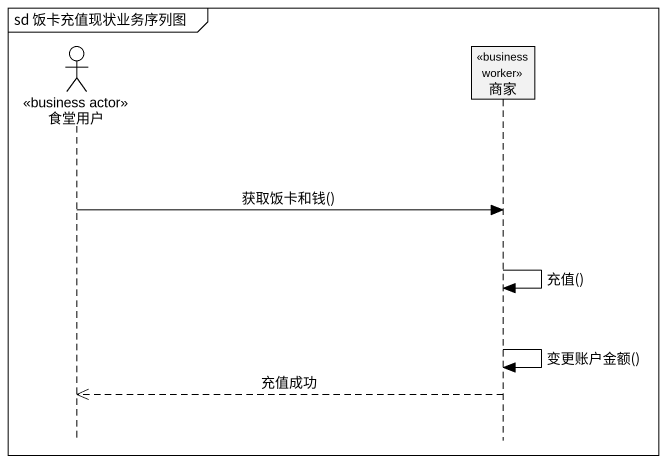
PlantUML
@startuml
mainframe sd 饭卡充值现状业务序列图
hide footbox
actor 食堂用户 <<business actor>>
participant 商家 <<business worker>>

食堂用户 -> 商家 : 获取饭卡和钱()
商家 -> 商家 : 充值()
商家 -> 商家 : 变更账户金额()
商家 -->> 食堂用户 : 充值成功
@enduml
